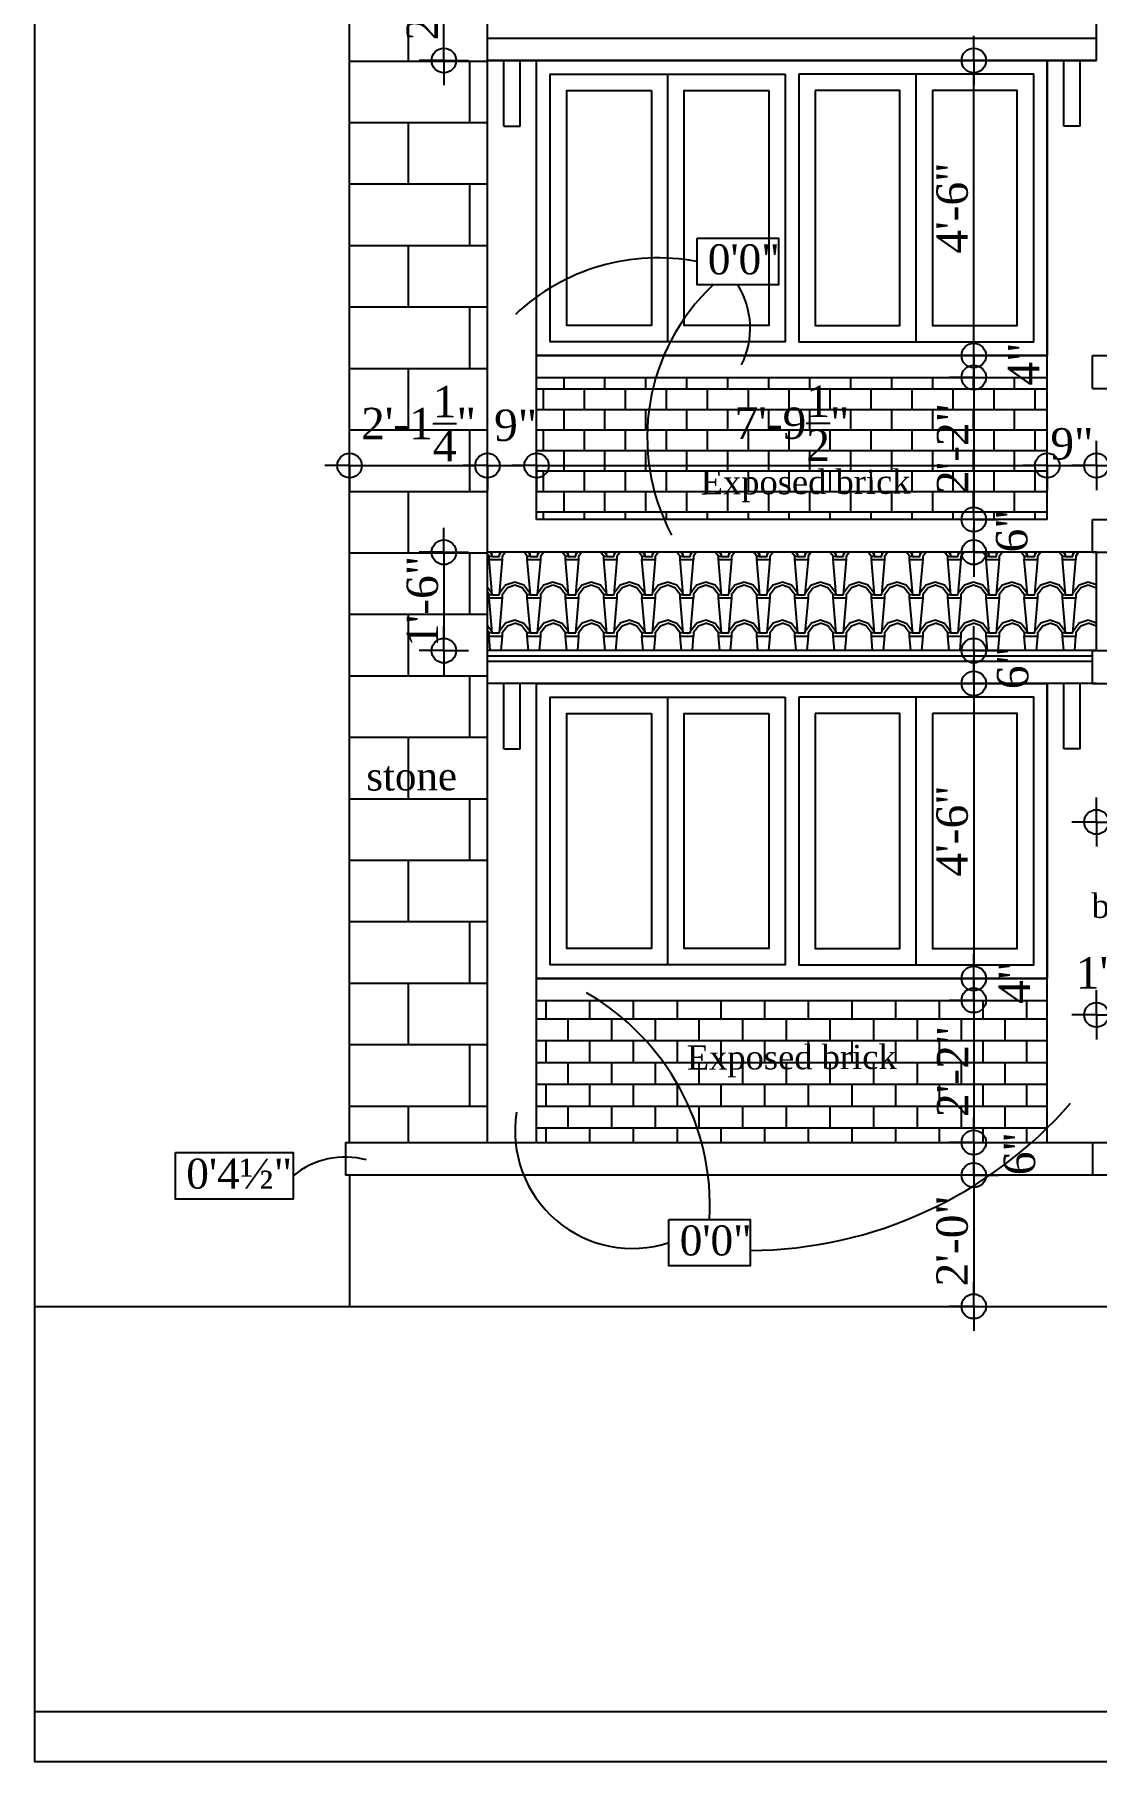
# Model space of a CAD drawing. Extents: x -2842 to -33, y 60 to 555.
# Drawn here: x -1945.7 to -1751.3, y 60.1 to 376.1 of the extents above; entities that cross this region are included whole.
import ezdxf

# ---------------------------------------------------------------- set-up
doc = ezdxf.new("R2010")
doc.units = 0
doc.header["$LTSCALE"] = 20
doc.header["$MEASUREMENT"] = 0
doc.header["$PDMODE"] = 34
doc.layers.get('0').update_dxf_attribs({"linetype": 'CONTINUOUS'})
doc.layers.get('DEFPOINTS').update_dxf_attribs({"linetype": 'CONTINUOUS'})
for name, color, linetype in [('border', 230, 'CONTINUOUS'), ('DIMLINE', 254, 'CONTINUOUS'), ('levels', 2, 'CONTINUOUS'), ('Stone', 8, 'CONTINUOUS'), ('TEXTS', 2, 'CONTINUOUS'), ('tile', 22, 'CONTINUOUS'), ('wall', 13, 'CONTINUOUS'), ('WINDOW', 4, 'CONTINUOUS'), ('WOOD', 7, 'CONTINUOUS')]:
    doc.layers.add(name, color=color, linetype=linetype)
doc.layers.add('correct', color=230, linetype='CONTINUOUS', plot=False)
doc.styles.add('DIMTEXT', font='times_1.ttf')
doc.styles.add('STYLE1', font='times_1.ttf')
doc.styles.add('style5', font='times_1.ttf')
doc.dimstyles.new('ARCH_48_0', dxfattribs={"dimtxt": 5.75, "dimasz": 2.25, "dimexe": 0.25, "dimexo": 0, "dimgap": 1, "dimtad": 1, "dimzin": 3, "dimdsep": 46, "dimlunit": 4, "dimtxsty": 'DIMTEXT', "dimblk": 'BLK', "dimcen": 0, "dimdle": 0.09375, "dimse1": 1, "dimse2": 1, "dimclrd": 254, "dimclrt": 3, "dimadec": 1, "dimazin": 0, "dimtfac": 1, "dimtix": 1, "dimtmove": 2, "dimatfit": 3, "dimldrblk": 'NONE', "dimfxl": 0.25, "dimtvp": 1.4625, "dimtolj": 1, "dimtzin": 15, "dimarcsym": 0})

# ---------------------------------------------------------------- blocks, each defined once
blk = doc.blocks.new('A$C11477B86')
at = {"layer": 'WINDOW'}
for p, q in [((-24, -49), (-24, 0)), ((21.5, -49), (21.5, 0))]:
    blk.add_line(p, q, dxfattribs=at)
for points in [[(-48, 2.5), (45.5, 2.5), (45.5, -51.5), (-48, -51.5)], [(-2.5, 0), (-2.5, -49), (-45.5, -49), (-45.5, 0)], [(0, 0), (0, -49), (43, -49), (43, 0)], [(-27, -3), (-27, -46), (-42.5, -46), (-42.5, -3)], [(-5.5, -3), (-5.5, -46), (-21, -46), (-21, -3)], [(3, -3), (3, -46), (18.5, -46), (18.5, -3)], [(24.5, -3), (24.5, -46), (40, -46), (40, -3)]]:
    blk.add_lwpolyline(points, close=True, dxfattribs=at)
blk = doc.blocks.new('*U58')
blk.add_blockref('A$C11477B86', (1.25, -2.5))
blk = doc.blocks.new('BLK')
for q in [(0, 2), (-2, 0), (2, 0), (0, -2)]:
    blk.add_line((0, 0), q)
blk.add_circle((0, 0), 1)
blk = doc.blocks.new('*D59')
at = {"layer": 'DEFPOINTS', "color": 0, "lineweight": -2}
for p in [(-1862.76, 313.29), (-1888.01, 311.37), (-1862.76, 297.23)]:
    blk.add_point(p, dxfattribs=at)
at = {"layer": 'DIMLINE', "color": 254, "lineweight": -2}
blk.add_line((-1885.76, 297.23), (-1865.01, 297.23), dxfattribs=at)
at = {"layer": 'DIMLINE', "color": 254, "lineweight": -2, "xscale": 2.25, "yscale": 2.25, "zscale": 2.25, "rotation": 180}
blk.add_blockref('BLK', (-1888.01, 297.23), dxfattribs=at)
at = {"layer": 'DIMLINE', "color": 254, "lineweight": -2, "xscale": 2.25, "yscale": 2.25, "zscale": 2.25}
blk.add_blockref('BLK', (-1862.76, 297.23), dxfattribs=at)
at = {"layer": 'DIMLINE', "color": 3, "lineweight": -2, "insert": (-1875.38, 304.93), "char_height": 5.75, "attachment_point": 5, "style": 'DIMTEXT'}
blk.add_mtext('\\A1;2\'-1{\\H1.000000x;\\S1/4;}"', dxfattribs=at)
blk = doc.blocks.new('_None')
blk = doc.blocks.new('*D60')
at = {"layer": 'DEFPOINTS', "color": 0, "lineweight": -2}
for p in [(-1853.76, 297.23), (-1862.76, 290.73), (-1853.76, 290.73)]:
    blk.add_point(p, dxfattribs=at)
at = {"layer": 'DIMLINE', "color": 254, "lineweight": -2}
blk.add_line((-1860.51, 297.23), (-1856.01, 297.23), dxfattribs=at)
at = {"layer": 'DIMLINE', "color": 254, "lineweight": -2, "xscale": 2.25, "yscale": 2.25, "zscale": 2.25, "rotation": 180}
blk.add_blockref('BLK', (-1862.76, 297.23), dxfattribs=at)
at = {"layer": 'DIMLINE', "color": 254, "lineweight": -2, "xscale": 2.25, "yscale": 2.25, "zscale": 2.25}
blk.add_blockref('BLK', (-1853.76, 297.23), dxfattribs=at)
at = {"layer": 'DIMLINE', "color": 3, "lineweight": -2, "insert": (-1857.6, 304.57), "char_height": 5.75, "attachment_point": 5, "style": 'DIMTEXT'}
blk.add_mtext('\\A1;9"', dxfattribs=at)
blk = doc.blocks.new('*D61')
at = {"layer": 'DEFPOINTS', "color": 0, "lineweight": -2}
for p in [(-1760.26, 297.23), (-1853.76, 290.73), (-1760.26, 290.73)]:
    blk.add_point(p, dxfattribs=at)
at = {"layer": 'DIMLINE', "color": 254, "lineweight": -2}
blk.add_line((-1851.51, 297.23), (-1762.51, 297.23), dxfattribs=at)
at = {"layer": 'DIMLINE', "color": 254, "lineweight": -2, "xscale": 2.25, "yscale": 2.25, "zscale": 2.25, "rotation": 180}
blk.add_blockref('BLK', (-1853.76, 297.23), dxfattribs=at)
at = {"layer": 'DIMLINE', "color": 254, "lineweight": -2, "xscale": 2.25, "yscale": 2.25, "zscale": 2.25}
blk.add_blockref('BLK', (-1760.26, 297.23), dxfattribs=at)
at = {"layer": 'DIMLINE', "color": 3, "lineweight": -2, "insert": (-1807.01, 304.99), "char_height": 5.75, "attachment_point": 5, "style": 'DIMTEXT'}
blk.add_mtext('\\A1;7\'-9{\\H1.000000x;\\S1/2;}"', dxfattribs=at)
blk = doc.blocks.new('*D62')
at = {"layer": 'DEFPOINTS', "color": 0, "lineweight": -2}
for p in [(-1760.26, 306.25), (-1751.26, 306.25), (-1751.26, 297.23)]:
    blk.add_point(p, dxfattribs=at)
at = {"layer": 'DIMLINE', "color": 254, "lineweight": -2}
blk.add_line((-1758.01, 297.23), (-1753.51, 297.23), dxfattribs=at)
at = {"layer": 'DIMLINE', "color": 254, "lineweight": -2, "xscale": 2.25, "yscale": 2.25, "zscale": 2.25, "rotation": 180}
blk.add_blockref('BLK', (-1760.26, 297.23), dxfattribs=at)
at = {"layer": 'DIMLINE', "color": 254, "lineweight": -2, "xscale": 2.25, "yscale": 2.25, "zscale": 2.25}
blk.add_blockref('BLK', (-1751.26, 297.23), dxfattribs=at)
at = {"layer": 'DIMLINE', "color": 3, "lineweight": -2, "insert": (-1755.76, 301.17), "char_height": 5.75, "attachment_point": 5, "style": 'DIMTEXT'}
blk.add_mtext('\\A1;9"', dxfattribs=at)
blk = doc.blocks.new('*D63')
at = {"layer": 'DEFPOINTS', "color": 0, "lineweight": -2}
for p in [(-1766.79, 313.36), (-1773.72, 287.36), (-1766.79, 287.36)]:
    blk.add_point(p, dxfattribs=at)
at = {"layer": 'DIMLINE', "color": 254, "lineweight": -2}
blk.add_line((-1773.72, 311.11), (-1773.72, 289.61), dxfattribs=at)
at = {"layer": 'DIMLINE', "color": 254, "lineweight": -2, "xscale": 2.25, "yscale": 2.25, "zscale": 2.25}
for p, rotation in [((-1773.72, 313.36), 90), ((-1773.72, 287.36), 270)]:
    blk.add_blockref('BLK', p, dxfattribs=dict(at, rotation=rotation))
at = {"layer": 'DIMLINE', "color": 3, "lineweight": -2, "insert": (-1777.6, 300.36), "char_height": 5.75, "attachment_point": 5, "rotation": 90, "style": 'DIMTEXT'}
blk.add_mtext('\\A1;2\'-2"', dxfattribs=at)
blk = doc.blocks.new('*D64')
at = {"layer": 'DEFPOINTS', "color": 0, "lineweight": -2}
for p in [(-1781.38, 317.36), (-1773.72, 317.36), (-1781.38, 313.36)]:
    blk.add_point(p, dxfattribs=at)
at = {"layer": 'DIMLINE', "color": 254, "lineweight": -2}
for p, q in [((-1773.72, 319.61), (-1773.72, 321.86)), ((-1773.72, 313.36), (-1773.72, 317.36)), ((-1773.72, 311.11), (-1773.72, 308.86))]:
    blk.add_line(p, q, dxfattribs=at)
at = {"layer": 'DIMLINE', "color": 254, "lineweight": -2, "xscale": 2.25, "yscale": 2.25, "zscale": 2.25}
for p, rotation in [((-1773.72, 317.36), 270), ((-1773.72, 313.36), 90)]:
    blk.add_blockref('BLK', p, dxfattribs=dict(at, rotation=rotation))
at = {"layer": 'DIMLINE', "color": 3, "lineweight": -2, "insert": (-1764.59, 315.81), "char_height": 5.75, "attachment_point": 5, "rotation": 90, "style": 'DIMTEXT'}
blk.add_mtext('\\A1;4"', dxfattribs=at)
blk = doc.blocks.new('*D65')
at = {"layer": 'DEFPOINTS', "color": 0, "lineweight": -2}
for p in [(-1766.79, 287.36), (-1773.72, 281.36), (-1766.79, 281.36)]:
    blk.add_point(p, dxfattribs=at)
at = {"layer": 'DIMLINE', "color": 254, "lineweight": -2}
for p, q in [((-1773.72, 289.61), (-1773.72, 291.86)), ((-1773.72, 287.36), (-1773.72, 281.36)), ((-1773.72, 279.11), (-1773.72, 276.86))]:
    blk.add_line(p, q, dxfattribs=at)
at = {"layer": 'DIMLINE', "color": 254, "lineweight": -2, "xscale": 2.25, "yscale": 2.25, "zscale": 2.25}
for p, rotation in [((-1773.72, 287.36), 270), ((-1773.72, 281.36), 90)]:
    blk.add_blockref('BLK', p, dxfattribs=dict(at, rotation=rotation))
at = {"layer": 'DIMLINE', "color": 3, "lineweight": -2, "insert": (-1766.74, 285.28), "char_height": 5.75, "attachment_point": 5, "rotation": 90, "style": 'DIMTEXT'}
blk.add_mtext('\\A1;6"', dxfattribs=at)
blk = doc.blocks.new('*D66')
at = {"layer": 'DEFPOINTS', "color": 0, "lineweight": -2}
for p in [(-1790.8, 281.36), (-1870.74, 263.36), (-1745.33, 263.36)]:
    blk.add_point(p, dxfattribs=at)
at = {"layer": 'DIMLINE', "color": 254, "lineweight": -2}
blk.add_line((-1870.74, 279.11), (-1870.74, 265.61), dxfattribs=at)
at = {"layer": 'DIMLINE', "color": 254, "lineweight": -2, "xscale": 2.25, "yscale": 2.25, "zscale": 2.25}
for p, rotation in [((-1870.74, 281.36), 90), ((-1870.74, 263.36), 270)]:
    blk.add_blockref('BLK', p, dxfattribs=dict(at, rotation=rotation))
at = {"layer": 'DIMLINE', "color": 3, "lineweight": -2, "insert": (-1874.66, 272.36), "char_height": 5.75, "attachment_point": 5, "rotation": 90, "style": 'DIMTEXT'}
blk.add_mtext('\\A1;1\'-6"', dxfattribs=at)
blk = doc.blocks.new('*D67')
at = {"layer": 'DEFPOINTS', "color": 0, "lineweight": -2}
for p in [(-1745.33, 263.36), (-1773.72, 257.36), (-1745.33, 257.36)]:
    blk.add_point(p, dxfattribs=at)
at = {"layer": 'DIMLINE', "color": 254, "lineweight": -2}
for p, q in [((-1773.72, 265.61), (-1773.72, 267.86)), ((-1773.72, 263.36), (-1773.72, 257.36)), ((-1773.72, 255.11), (-1773.72, 252.86))]:
    blk.add_line(p, q, dxfattribs=at)
at = {"layer": 'DIMLINE', "color": 254, "lineweight": -2, "xscale": 2.25, "yscale": 2.25, "zscale": 2.25}
for p, rotation in [((-1773.72, 263.36), 270), ((-1773.72, 257.36), 90)]:
    blk.add_blockref('BLK', p, dxfattribs=dict(at, rotation=rotation))
at = {"layer": 'DIMLINE', "color": 3, "lineweight": -2, "insert": (-1766.57, 260.26), "char_height": 5.75, "attachment_point": 5, "rotation": 90, "style": 'DIMTEXT'}
blk.add_mtext('\\A1;6"', dxfattribs=at)
blk = doc.blocks.new('*D68')
at = {"layer": 'DEFPOINTS', "color": 0, "lineweight": -2}
for p in [(-1746.95, 257.36), (-1773.72, 203.36), (-1763.73, 203.36)]:
    blk.add_point(p, dxfattribs=at)
at = {"layer": 'DIMLINE', "color": 254, "lineweight": -2}
blk.add_line((-1773.72, 255.11), (-1773.72, 205.61), dxfattribs=at)
at = {"layer": 'DIMLINE', "color": 254, "lineweight": -2, "xscale": 2.25, "yscale": 2.25, "zscale": 2.25}
for p, rotation in [((-1773.72, 257.36), 90), ((-1773.72, 203.36), 270)]:
    blk.add_blockref('BLK', p, dxfattribs=dict(at, rotation=rotation))
at = {"layer": 'DIMLINE', "color": 3, "lineweight": -2, "insert": (-1777.65, 230.36), "char_height": 5.75, "attachment_point": 5, "rotation": 90, "style": 'DIMTEXT'}
blk.add_mtext('\\A1;4\'-6"', dxfattribs=at)
blk = doc.blocks.new('*D69')
at = {"layer": 'DEFPOINTS', "color": 0, "lineweight": -2}
for p in [(-1763.73, 203.36), (-1773.72, 199.36), (-1763.89, 199.36)]:
    blk.add_point(p, dxfattribs=at)
at = {"layer": 'DIMLINE', "color": 254, "lineweight": -2}
for p, q in [((-1773.72, 205.61), (-1773.72, 207.86)), ((-1773.72, 203.36), (-1773.72, 199.36)), ((-1773.72, 197.11), (-1773.72, 194.86))]:
    blk.add_line(p, q, dxfattribs=at)
at = {"layer": 'DIMLINE', "color": 254, "lineweight": -2, "xscale": 2.25, "yscale": 2.25, "zscale": 2.25}
for p, rotation in [((-1773.72, 203.36), 270), ((-1773.72, 199.36), 90)]:
    blk.add_blockref('BLK', p, dxfattribs=dict(at, rotation=rotation))
at = {"layer": 'DIMLINE', "color": 3, "lineweight": -2, "insert": (-1766.29, 202.63), "char_height": 5.75, "attachment_point": 5, "rotation": 90, "style": 'DIMTEXT'}
blk.add_mtext('\\A1;4"', dxfattribs=at)
blk = doc.blocks.new('*D70')
at = {"layer": 'DEFPOINTS', "color": 0, "lineweight": -2}
for p in [(-1765.79, 199.36), (-1773.72, 173.36), (-1763.89, 173.36)]:
    blk.add_point(p, dxfattribs=at)
at = {"layer": 'DIMLINE', "color": 254, "lineweight": -2}
blk.add_line((-1773.72, 197.11), (-1773.72, 175.61), dxfattribs=at)
at = {"layer": 'DIMLINE', "color": 254, "lineweight": -2, "xscale": 2.25, "yscale": 2.25, "zscale": 2.25}
for p, rotation in [((-1773.72, 199.36), 90), ((-1773.72, 173.36), 270)]:
    blk.add_blockref('BLK', p, dxfattribs=dict(at, rotation=rotation))
at = {"layer": 'DIMLINE', "color": 3, "lineweight": -2, "insert": (-1777.6, 186.36), "char_height": 5.75, "attachment_point": 5, "rotation": 90, "style": 'DIMTEXT'}
blk.add_mtext('\\A1;2\'-2"', dxfattribs=at)
blk = doc.blocks.new('*D71')
at = {"layer": 'DEFPOINTS', "color": 0, "lineweight": -2}
for p in [(-1763.89, 173.36), (-1773.72, 167.36), (-1763.89, 167.36)]:
    blk.add_point(p, dxfattribs=at)
at = {"layer": 'DIMLINE', "color": 254, "lineweight": -2}
for p, q in [((-1773.72, 175.61), (-1773.72, 177.86)), ((-1773.72, 173.36), (-1773.72, 167.36)), ((-1773.72, 165.11), (-1773.72, 162.86))]:
    blk.add_line(p, q, dxfattribs=at)
at = {"layer": 'DIMLINE', "color": 254, "lineweight": -2, "xscale": 2.25, "yscale": 2.25, "zscale": 2.25}
for p, rotation in [((-1773.72, 173.36), 270), ((-1773.72, 167.36), 90)]:
    blk.add_blockref('BLK', p, dxfattribs=dict(at, rotation=rotation))
at = {"layer": 'DIMLINE', "color": 3, "lineweight": -2, "insert": (-1765.33, 171.3), "char_height": 5.75, "attachment_point": 5, "rotation": 90, "style": 'DIMTEXT'}
blk.add_mtext('\\A1;6"', dxfattribs=at)
blk = doc.blocks.new('*D72')
at = {"layer": 'DEFPOINTS', "color": 0, "lineweight": -2}
for p in [(-1759.41, 167.36), (-1773.72, 143.36), (-1755.78, 143.36)]:
    blk.add_point(p, dxfattribs=at)
at = {"layer": 'DIMLINE', "color": 254, "lineweight": -2}
blk.add_line((-1773.72, 165.11), (-1773.72, 145.61), dxfattribs=at)
at = {"layer": 'DIMLINE', "color": 254, "lineweight": -2, "xscale": 2.25, "yscale": 2.25, "zscale": 2.25}
for p, rotation in [((-1773.72, 167.36), 90), ((-1773.72, 143.36), 270)]:
    blk.add_blockref('BLK', p, dxfattribs=dict(at, rotation=rotation))
at = {"layer": 'DIMLINE', "color": 3, "lineweight": -2, "insert": (-1777.65, 155.36), "char_height": 5.75, "attachment_point": 5, "rotation": 90, "style": 'DIMTEXT'}
blk.add_mtext('\\A1;2\'-0"', dxfattribs=at)
blk = doc.blocks.new('*D73')
at = {"layer": 'DEFPOINTS', "color": 0, "lineweight": -2}
for p in [(-1773.72, 371.36), (-1732.39, 371.36), (-1791.78, 317.36)]:
    blk.add_point(p, dxfattribs=at)
at = {"layer": 'DIMLINE', "color": 254, "lineweight": -2}
blk.add_line((-1773.72, 319.61), (-1773.72, 369.11), dxfattribs=at)
at = {"layer": 'DIMLINE', "color": 254, "lineweight": -2, "xscale": 2.25, "yscale": 2.25, "zscale": 2.25}
for p, rotation in [((-1773.72, 371.36), 90), ((-1773.72, 317.36), 270)]:
    blk.add_blockref('BLK', p, dxfattribs=dict(at, rotation=rotation))
at = {"layer": 'DIMLINE', "color": 3, "lineweight": -2, "insert": (-1777.65, 344.36), "char_height": 5.75, "attachment_point": 5, "rotation": 90, "style": 'DIMTEXT'}
blk.add_mtext('\\A1;4\'-6"', dxfattribs=at)
blk = doc.blocks.new('*D74')
at = {"layer": 'DEFPOINTS', "color": 0, "lineweight": -2}
for p in [(-1870.74, 395.36), (-1780.5, 395.36), (-1780.5, 371.36)]:
    blk.add_point(p, dxfattribs=at)
at = {"layer": 'DIMLINE', "color": 254, "lineweight": -2}
blk.add_line((-1870.74, 373.61), (-1870.74, 393.11), dxfattribs=at)
at = {"layer": 'DIMLINE', "color": 254, "lineweight": -2, "xscale": 2.25, "yscale": 2.25, "zscale": 2.25}
for p, rotation in [((-1870.74, 395.36), 90), ((-1870.74, 371.36), 270)]:
    blk.add_blockref('BLK', p, dxfattribs=dict(at, rotation=rotation))
at = {"layer": 'DIMLINE', "color": 3, "lineweight": -2, "insert": (-1874.66, 383.36), "char_height": 5.75, "attachment_point": 5, "rotation": 90, "style": 'DIMTEXT'}
blk.add_mtext('\\A1;2\'-0"', dxfattribs=at)
blk = doc.blocks.new('*D86')
at = {"layer": 'DEFPOINTS', "color": 0, "lineweight": -2}
for p in [(-1737.76, 196.71), (-1751.26, 191.01), (-1737.76, 191.01)]:
    blk.add_point(p, dxfattribs=at)
at = {"layer": 'DIMLINE', "color": 254, "lineweight": -2}
for p, q in [((-1753.51, 196.71), (-1755.76, 196.71)), ((-1751.26, 196.71), (-1737.76, 196.71)), ((-1735.51, 196.71), (-1733.26, 196.71))]:
    blk.add_line(p, q, dxfattribs=at)
at = {"layer": 'DIMLINE', "color": 254, "lineweight": -2, "xscale": 2.25, "yscale": 2.25, "zscale": 2.25}
blk.add_blockref('BLK', (-1751.26, 196.71), dxfattribs=at)
at = {"layer": 'DIMLINE', "color": 254, "lineweight": -2, "xscale": 2.25, "yscale": 2.25, "zscale": 2.25, "rotation": 180}
blk.add_blockref('BLK', (-1737.76, 196.71), dxfattribs=at)
at = {"layer": 'DIMLINE', "color": 3, "lineweight": -2, "insert": (-1744.51, 204.4), "char_height": 5.75, "attachment_point": 5, "style": 'DIMTEXT'}
blk.add_mtext('\\A1;1\'-1{\\H1.000000x;\\S1/2;}"', dxfattribs=at)
blk = doc.blocks.new('*D90')
at = {"layer": 'DEFPOINTS', "color": 0, "lineweight": -2}
for p in [(-1751.26, 257.36), (-1696.01, 257.36), (-1696.01, 232)]:
    blk.add_point(p, dxfattribs=at)
at = {"layer": 'DIMLINE', "color": 254, "lineweight": -2}
blk.add_line((-1749.01, 232), (-1698.26, 232), dxfattribs=at)
at = {"layer": 'DIMLINE', "color": 254, "lineweight": -2, "xscale": 2.25, "yscale": 2.25, "zscale": 2.25, "rotation": 180}
blk.add_blockref('BLK', (-1751.26, 232), dxfattribs=at)
at = {"layer": 'DIMLINE', "color": 254, "lineweight": -2, "xscale": 2.25, "yscale": 2.25, "zscale": 2.25}
blk.add_blockref('BLK', (-1696.01, 232), dxfattribs=at)
at = {"layer": 'DIMLINE', "color": 3, "lineweight": -2, "insert": (-1723.63, 239.76), "char_height": 5.75, "attachment_point": 5, "style": 'DIMTEXT'}
blk.add_mtext('\\A1;4\'-7{\\H1.000000x;\\S1/4;}"', dxfattribs=at)

msp = doc.modelspace()

# ---------------------------------------------------------------- hatches: boundary and pattern name
at = {"layer": 'Stone', "lineweight": -2}
h = msp.add_hatch(dxfattribs=at)
h.set_pattern_fill('BRICK', color=8, scale=45, style=0)
h.set_pattern_definition([(0, (1.5, 0), (0, 11.25), []), (90, (1.5, 0), (-22.5, 1e-15), [11.25, -11.25]), (90, (12.75, 0), (-22.5, 1e-15), [-11.25, 11.25])])
h.paths.add_polyline_path([(-1862.756, 414.974), (-1872.631, 414.974), (-1872.631, 413.321), (-1876.631, 413.321), (-1876.631, 414.974), (-1888.006, 414.974), (-1888.006, 173.363), (-1862.756, 173.363)])
at = {"layer": 'tile', "lineweight": -2}
h = msp.add_hatch(dxfattribs=at)
h.set_pattern_fill('BRICK', color=256, scale=15, style=0)
h.paths.add_polyline_path([(-1760.256, 287.363), (-1760.256, 313.363), (-1853.756, 313.363), (-1853.756, 287.363)])
h = msp.add_hatch(dxfattribs=at)
h.set_pattern_fill('SPANTILE', color=256, scale=7, style=0)
h.set_pattern_definition([(274.9697, (6.44, 7), (-6.99993915, 84.00000736), [6.464304, -155.143247]), (180, (7, 0.56), (-7, -7), [0.56, -6.44]), (0, (0, 0), (7, 7), [1.96, -5.04]), (90, (1.96, 0), (-7, 7), [0.7, -6.3]), (270, (6.44, 0.7), (7, -7), [0.7, -6.3]), (0, (6.44, 0), (7, 7), [0.56, -6.44]), (0, (0, 0.56), (7, 7), [1.4, -5.6]), (85.0303, (1.4, 0.56), (6.99993915, 84.00000736), [6.464304, -155.143247]), (52.6961, (1.4, 0.91), (-90.99990123, -119.00007519), [1.848056, -182.95725]), (18.4349, (2.52, 2.38), (14.000003, 6.9999888), [1.770874, -20.365065]), (341.5651, (4.2, 2.94), (-14.000003, 6.9999888), [1.770874, -20.365065]), (307.3039, (5.88, 2.38), (90.99990123, -119.00007519), [1.848056, -182.95725]), (20.2249, (2.87, 1.89), (-76.99998085, -28.00005835), [1.417395, -140.321804]), (339.7751, (4.2, 2.38), (76.99998085, -28.00005835), [1.417395, -140.321804]), (307.4054, (5.53, 1.89), (70.00006967, -90.999947255), [1.498063, -148.308475]), (52.5946, (1.96, 0.7), (-70.00006967, -90.999947255), [1.498063, -148.308475])])
h.paths.add_polyline_path([(-1751.256, 263.363), (-1751.256, 281.363), (-1752.006, 281.363), (-1862.756, 281.363), (-1862.756, 263.363)])
h = msp.add_hatch(dxfattribs=at)
h.set_pattern_fill('BRICK', color=256, scale=16, style=0)
h.paths.add_polyline_path([(-1853.756, 199.363), (-1853.756, 173.363), (-1760.256, 173.363), (-1760.256, 199.363)])

# ---------------------------------------------------------------- linework, layer by layer
at = {"layer": 'border', "lineweight": -2}
msp.add_line((-1370.453, 69.134), (-1945.687, 69.134), dxfattribs=at)
at = {"layer": 'correct', "color": 3, "lineweight": -2}
msp.add_lwpolyline([(-1945.687, 555.071), (-1945.687, 60.071), (-1370.453, 60.071), (-1370.453, 555.071)], close=True, dxfattribs=at)
at = {"layer": 'levels', "color": 0}
for points in [[(-1824.383, 338.837), (-1809.502, 338.837), (-1809.502, 330.301), (-1824.383, 330.301)], [(-1919.866, 171.514), (-1898.331, 171.514), (-1898.331, 162.978), (-1919.866, 162.978)], [(-1829.525, 159.285), (-1814.644, 159.285), (-1814.644, 150.75), (-1829.525, 150.75)]]:
    msp.add_lwpolyline(points, close=True, dxfattribs=at)
for centre, radius, start, end in [((-1831.533, 297.136), 38.109, 79.18654, 133.25726), ((-1795.332, 302.422), 38.179, 133.09517, 207.97498), ((-1829.504, 322.38), 14.851, 333.06664, 32.23642), ((-1867.092, 161.657), 45.07, 356.9833, 60.11351), ((-1815.193, 231.988), 78.417, 270.40149, 319.01249), ((-1836.208, 175.45), 21.498, 170.80796, 288.11234), ((-1888.842, 155.865), 14.818, 74.6936, 129.82247)]:
    msp.add_arc(centre, radius, start, end, dxfattribs=at)
at = {"layer": 'tile', "lineweight": -2}
for p, q in [((-1751.256, 263.363), (-1862.756, 263.363)), ((-1752.006, 262.363), (-1862.756, 262.363))]:
    msp.add_line(p, q, dxfattribs=at)
at = {"layer": 'wall', "lineweight": -2}
for p, q in [((-1888.006, 173.363), (-1888.006, 414.974)), ((-1862.756, 173.363), (-1862.756, 414.974)), ((-1751.256, 371.363), (-1751.256, 395.363)), ((-1862.756, 371.363), (-1751.256, 371.363)), ((-1853.756, 287.363), (-1853.756, 371.363)), ((-1760.256, 287.363), (-1760.256, 371.363)), ((-1853.756, 317.363), (-1760.256, 317.363)), ((-1752.006, 317.363), (-1691.756, 317.363)), ((-1752.006, 311.363), (-1752.006, 317.363)), ((-1853.756, 313.363), (-1760.256, 313.363)), ((-1752.006, 311.363), (-1691.756, 311.363)), ((-1760.256, 287.363), (-1853.756, 287.363)), ((-1752.006, 281.363), (-1752.006, 287.363)), ((-1752.006, 287.363), (-1632.506, 287.363)), ((-1751.256, 281.363), (-1862.756, 281.363)), ((-1752.006, 281.363), (-1632.506, 281.363)), ((-1751.256, 263.363), (-1751.256, 281.363)), ((-1752.006, 257.363), (-1752.006, 263.363)), ((-1752.006, 263.363), (-1696.006, 263.363)), ((-1853.756, 173.363), (-1853.756, 257.363)), ((-1760.256, 173.363), (-1760.256, 257.363)), ((-1752.006, 257.363), (-1696.006, 257.363)), ((-1853.756, 203.363), (-1760.256, 203.363)), ((-1853.756, 199.363), (-1760.256, 199.363)), ((-1888.756, 173.363), (-1657.006, 173.363)), ((-1888.756, 173.363), (-1888.756, 167.363)), ((-1752.006, 173.363), (-1752.006, 167.363)), ((-1737.756, 167.363), (-1888.756, 167.363)), ((-1888.006, 167.363), (-1888.006, 143.363)), ((-1945.687, 143.363), (-1370.453, 143.363))]:
    msp.add_line(p, q, dxfattribs=at)
at = {"layer": 'WOOD'}
for p, q in [((-1751.256, 375.363), (-1862.756, 375.363)), ((-1751.256, 371.363), (-1862.756, 371.363)), ((-1859.756, 359.363), (-1859.756, 371.363)), ((-1856.756, 359.363), (-1856.756, 371.363)), ((-1757.256, 359.363), (-1757.256, 371.363)), ((-1754.256, 359.363), (-1754.256, 371.363)), ((-1859.756, 359.363), (-1856.756, 359.363)), ((-1754.256, 359.363), (-1757.256, 359.363)), ((-1752.006, 261.363), (-1862.756, 261.363)), ((-1751.256, 257.363), (-1862.756, 257.363)), ((-1859.756, 245.363), (-1859.756, 257.363)), ((-1856.756, 245.363), (-1856.756, 257.363)), ((-1757.256, 245.363), (-1757.256, 257.363)), ((-1754.256, 245.363), (-1754.256, 257.363)), ((-1859.756, 245.363), (-1856.756, 245.363)), ((-1754.256, 245.363), (-1757.256, 245.363))]:
    msp.add_line(p, q, dxfattribs=at)

# ---------------------------------------------------------------- block references
for p in [(-1807.006, 371.363), (-1807.006, 257.363)]:
    msp.add_blockref('*U58', p)

# ---------------------------------------------------------------- texts
at = {"layer": 'levels', "style": 'style5'}
for s, p in [('0\'0"', (-1822.418, 332.224)), ('0\'4½"', (-1917.901, 164.901)), ('0\'0"', (-1827.56, 152.673))]:
    msp.add_text(s, height=5.4893, dxfattribs=at).set_placement(p)
at = {"layer": 'TEXTS', "color": 7, "style": 'STYLE1'}
for s, height, p in [('Exposed brick', 4.42607, (-1823.722, 291.932)), ('stone', 5.2071, (-1884.93, 237.755)), ('brick', 4.4261, (-1752.165, 214.448)), ('Exposed brick', 4.42607, (-1826.254, 186.678))]:
    msp.add_text(s, height=height, rotation=0.20841, dxfattribs=at).set_placement(p)

# ---------------------------------------------------------------- dimensions: what is measured, and where the dimension line sits
at = {"layer": 'DIMLINE', "lineweight": -2}
for base, p1, p2, picture, middle in [((-1870.74, 395.363), (-1780.496, 371.363), (-1780.496, 395.363), '*D74', (-1874.665, 383.363)), ((-1773.724, 371.363), (-1791.783, 317.363), (-1732.385, 371.363), '*D73', (-1777.649, 344.363)), ((-1773.724, 287.363), (-1766.789, 313.363), (-1766.789, 287.363), '*D63', (-1777.599, 300.363)), ((-1870.74, 263.363), (-1790.802, 281.363), (-1745.333, 263.363), '*D66', (-1874.665, 272.363)), ((-1773.724, 203.363), (-1746.949, 257.363), (-1763.733, 203.363), '*D68', (-1777.649, 230.363)), ((-1773.724, 173.363), (-1765.787, 199.363), (-1763.89, 173.363), '*D70', (-1777.599, 186.363)), ((-1773.724, 143.363), (-1759.407, 167.363), (-1755.783, 143.363), '*D72', (-1777.649, 155.363))]:
    dim = msp.add_linear_dim(base=base, p1=p1, p2=p2, angle=90, dimstyle='ARCH_48_0', dxfattribs=at)
    dim.commit()
    dim.dimension.update_dxf_attribs({"geometry": picture, "text_midpoint": middle})
for base, p1, p2, picture, middle in [((-1773.724, 317.363), (-1781.382, 313.363), (-1781.382, 317.363), '*D64', (-1764.589, 315.814)), ((-1773.724, 281.363), (-1766.789, 287.363), (-1766.789, 281.363), '*D65', (-1766.738, 285.281)), ((-1773.724, 257.363), (-1745.333, 263.363), (-1745.333, 257.363), '*D67', (-1766.575, 260.264)), ((-1773.724, 199.363), (-1763.733, 203.363), (-1763.89, 199.363), '*D69', (-1766.291, 202.629)), ((-1773.724, 167.363), (-1763.89, 173.363), (-1763.89, 167.363), '*D71', (-1765.329, 171.301))]:
    dim = msp.add_linear_dim(base=base, p1=p1, p2=p2, angle=90, dimstyle='ARCH_48_0', dxfattribs=at)
    dim.commit()
    dim.dimension.update_dxf_attribs({"geometry": picture, "text_midpoint": middle, "dimtype": 160})
for base, p1, p2, picture, middle in [((-1862.756, 297.233), (-1888.006, 311.365), (-1862.756, 313.291), '*D59', (-1875.381, 304.929)), ((-1760.256, 297.233), (-1853.756, 290.731), (-1760.256, 290.731), '*D61', (-1807.006, 304.987)), ((-1751.256, 297.233), (-1760.256, 306.251), (-1751.256, 306.251), '*D62', (-1755.756, 301.166)), ((-1696.006, 232.003), (-1751.256, 257.363), (-1696.006, 257.363), '*D90', (-1723.631, 239.757)), ((-1737.756, 196.708), (-1751.256, 191.012), (-1737.756, 191.012), '*D86', (-1744.506, 204.404))]:
    dim = msp.add_linear_dim(base=base, p1=p1, p2=p2, dimstyle='ARCH_48_0', dxfattribs=at)
    dim.commit()
    dim.dimension.update_dxf_attribs({"geometry": picture, "text_midpoint": middle})
dim = msp.add_linear_dim(base=(-1853.756, 297.233), p1=(-1862.756, 290.731), p2=(-1853.756, 290.731), dimstyle='ARCH_48_0', dxfattribs=at)
dim.commit()
dim.dimension.update_dxf_attribs({"geometry": '*D60', "text_midpoint": (-1857.598, 304.565), "dimtype": 160})

doc.saveas('drawing.dxf')
